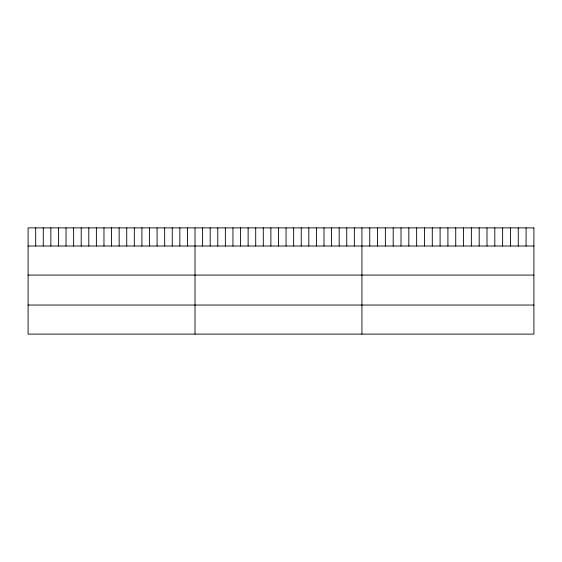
<?xml version="1.0" encoding="UTF-8"?>
<svg xmlns="http://www.w3.org/2000/svg" width="562" height="562" viewBox="0 0 562 562"><rect width="100%" height="100%" fill="white"/><g stroke="black" fill="none" stroke-linecap="round" stroke-linejoin="round"><path stroke-width="0.84" d="M28.1 246.016L533.9 246.016M28.1 275.085L533.9 275.085M28.1 305.04L533.9 305.04M526.081 227.884L526.081 246.016M518.269 227.884L518.269 246.016M510.451 227.884L510.451 246.016M502.632 227.884L502.632 246.016M494.813 227.884L494.813 246.016M487.001 227.884L487.001 246.016M479.182 227.884L479.182 246.016M471.363 227.884L471.363 246.016M463.545 227.884L463.545 246.016M455.733 227.884L455.733 246.016M447.914 227.884L447.914 246.016M440.095 227.884L440.095 246.016M432.283 227.884L432.283 246.016M424.465 227.884L424.465 246.016M416.646 227.884L416.646 246.016M408.827 227.884L408.827 246.016M401.015 227.884L401.015 246.016M393.196 227.884L393.196 246.016M385.377 227.884L385.377 246.016M377.559 227.884L377.559 246.016M369.747 227.884L369.747 246.016M361.928 227.884L361.928 334.116M354.341 227.884L354.341 246.016M346.754 227.884L346.754 246.016M339.167 227.884L339.167 246.016M331.58 227.884L331.58 246.016M323.993 227.884L323.993 246.016M316.406 227.884L316.406 246.016M308.819 227.884L308.819 246.016M301.232 227.884L301.232 246.016M293.645 227.884L293.645 246.016M286.058 227.884L286.058 246.016M278.471 227.884L278.471 246.016M270.884 227.884L270.884 246.016M263.297 227.884L263.297 246.016M255.71 227.884L255.71 246.016M248.123 227.884L248.123 246.016M240.536 227.884L240.536 246.016M232.949 227.884L232.949 246.016M225.362 227.884L225.362 246.016M217.775 227.884L217.775 246.016M210.188 227.884L210.188 246.016M202.601 227.884L202.601 246.016M195.014 227.884L195.014 334.116M187.427 227.884L187.427 246.016M179.84 227.884L179.84 246.016M172.253 227.884L172.253 246.016M164.666 227.884L164.666 246.016M157.079 227.884L157.079 246.016M149.492 227.884L149.492 246.016M141.905 227.884L141.905 246.016M134.318 227.884L134.318 246.016M126.731 227.884L126.731 246.016M119.144 227.884L119.144 246.016M111.557 227.884L111.557 246.016M103.97 227.884L103.97 246.016M96.383 227.884L96.383 246.016M88.796 227.884L88.796 246.016M81.209 227.884L81.209 246.016M73.622 227.884L73.622 246.016M66.035 227.884L66.035 246.016M58.448 227.884L58.448 246.016M50.861 227.884L50.861 246.016M43.274 227.884L43.274 246.016M35.687 227.884L35.687 246.016M533.9 227.884L28.1 227.884L28.1 334.116L533.9 334.116L533.9 227.884"/></g></svg>
